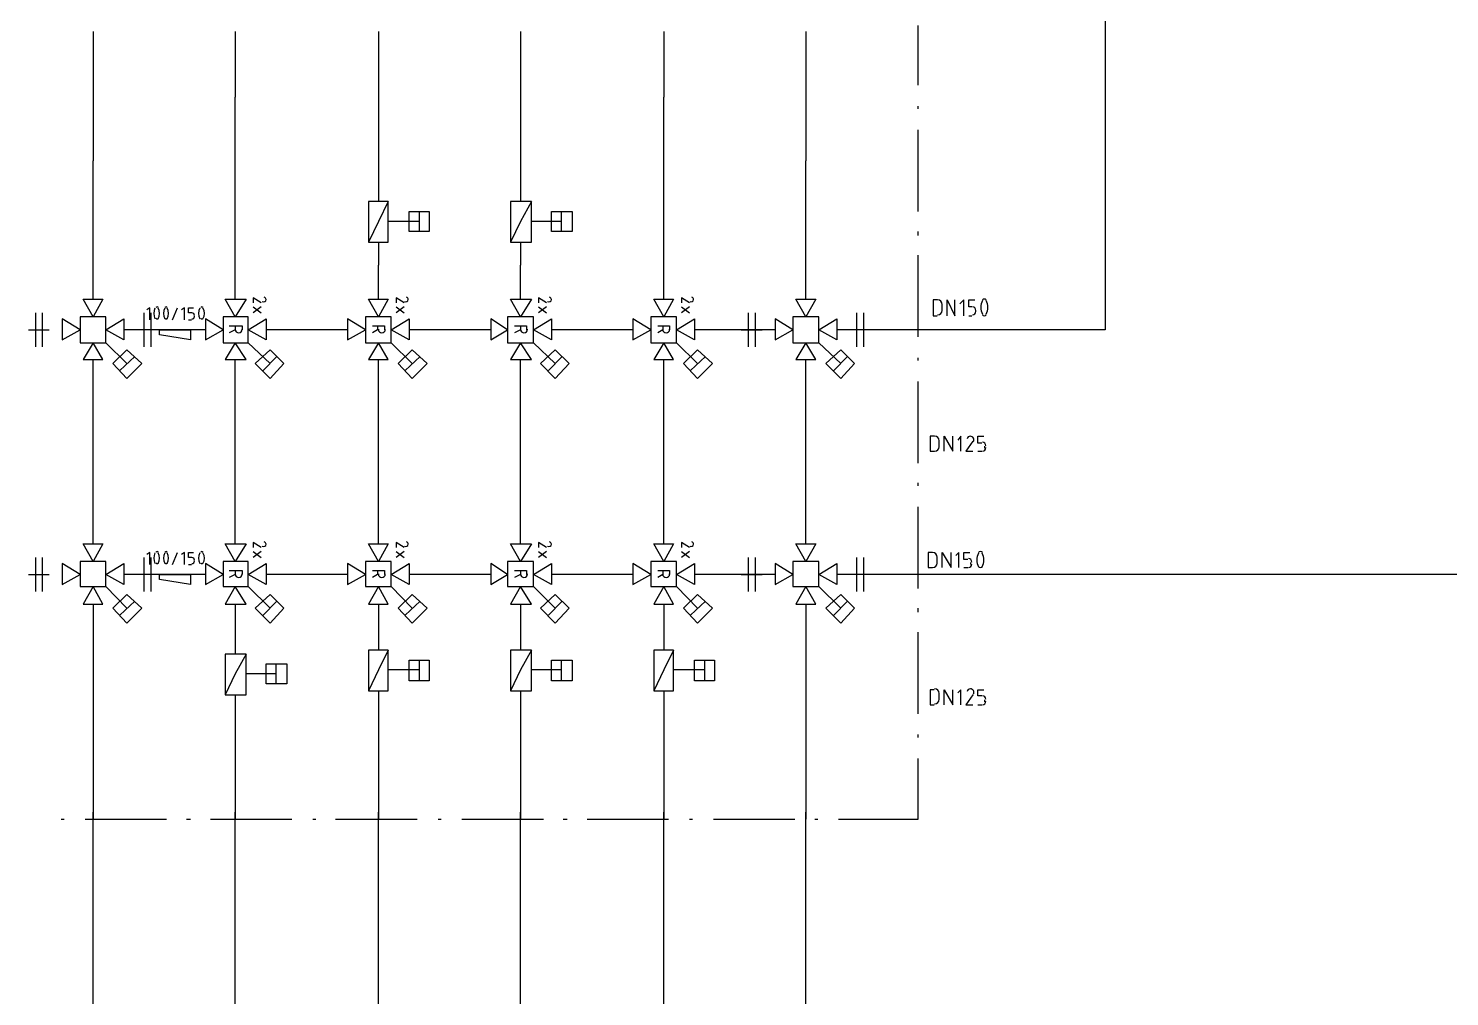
# Model space of a CAD drawing. Header units: millimetres. Extents: x 0 to 33.1, y 1.5 to 45.3.
# Drawn here: x 20.806 to 23.189, y 16.21 to 17.833 of the extents above; entities that cross this region are included whole.
import ezdxf

# ---------------------------------------------------------------- set-up
doc = ezdxf.new("R2010")
doc.units = ezdxf.units.MM
doc.header["$MEASUREMENT"] = 0
doc.layers.get('0').update_dxf_attribs({"linetype": 'CONTINUOUS'})

msp = doc.modelspace()

# ---------------------------------------------------------------- linework, layer by layer
at = {"color": 7, "linetype": 'Continuous'}
for p, q in [((22.6111, 19.1944), (22.6111, 17.3278)), ((21.1528, 17.8278), (21.1528, 17.7178)), ((21.8711, 17.8278), (21.8711, 17.7178)), ((21.3928, 17.4744), (21.3928, 17.4361)), ((21.6311, 17.4744), (21.6311, 17.4361)), ((21.3928, 17.4111), (21.3928, 17.4361)), ((21.1528, 17.3794), (21.1528, 17.4111)), ((21.3928, 17.3794), (21.3928, 17.4111)), ((21.6311, 17.3794), (21.6311, 17.4111)), ((21.8711, 17.3794), (21.8711, 17.4111)), ((21.1028, 17.3278), (20.9661, 17.3278)), ((21.3411, 17.3278), (21.2044, 17.3278)), ((21.5811, 17.3278), (21.4444, 17.3278)), ((21.8194, 17.3278), (21.6828, 17.3278)), ((22.0578, 17.3278), (21.9228, 17.3278)), ((22.2978, 17.3278), (22.1611, 17.3278)), ((22.6111, 17.3278), (22.2978, 17.3278)), ((21.1028, 16.9178), (20.9661, 16.9178)), ((21.3411, 16.9178), (21.2044, 16.9178)), ((21.5811, 16.9178), (21.4444, 16.9178)), ((21.8194, 16.9178), (21.6828, 16.9178)), ((22.0578, 16.9178), (21.9228, 16.9178)), ((22.2978, 16.9178), (22.1611, 16.9178)), ((23.3728, 16.9178), (22.2978, 16.9178)), ((21.1528, 16.8678), (21.1528, 16.7844)), ((21.3928, 16.8678), (21.3928, 16.7911)), ((21.6311, 16.8678), (21.6311, 16.7911)), ((21.6311, 16.7228), (21.6311, 16.5078))]:
    msp.add_line(p, q, dxfattribs=at)
at = {"color": 4, "linetype": 'Continuous'}
for p, q in [((20.9144, 17.8278), (20.9144, 17.6111)), ((22.1094, 17.8278), (22.1094, 17.6111)), ((20.9144, 17.4111), (20.9144, 17.6111)), ((22.1094, 17.4111), (22.1094, 17.6111)), ((20.9144, 17.3794), (20.9144, 17.4111)), ((22.1094, 17.3794), (22.1094, 17.4111)), ((20.9144, 17.3494), (20.8978, 17.3794)), ((20.8978, 17.3794), (20.9311, 17.3794)), ((20.9311, 17.3794), (20.9144, 17.3494)), ((22.1094, 17.3494), (22.0928, 17.3794)), ((22.0928, 17.3794), (22.1261, 17.3794)), ((22.1261, 17.3794), (22.1094, 17.3494)), ((20.8928, 17.3278), (20.8628, 17.3461)), ((20.8628, 17.3461), (20.8628, 17.3111)), ((20.8928, 17.3494), (20.8928, 17.3061)), ((20.9361, 17.3494), (20.8928, 17.3494)), ((20.9361, 17.3061), (20.9361, 17.3494)), ((20.9361, 17.3278), (20.9661, 17.3461)), ((20.9661, 17.3461), (20.9661, 17.3111)), ((22.0878, 17.3278), (22.0578, 17.3461)), ((22.0578, 17.3461), (22.0578, 17.3111)), ((22.0878, 17.3494), (22.0878, 17.3061)), ((22.1311, 17.3494), (22.0878, 17.3494)), ((22.1311, 17.3061), (22.1311, 17.3494)), ((22.1311, 17.3278), (22.1611, 17.3461)), ((22.1611, 17.3461), (22.1611, 17.3111)), ((20.8628, 17.3111), (20.8928, 17.3278)), ((20.9661, 17.3111), (20.9361, 17.3278)), ((22.0578, 17.3111), (22.0878, 17.3278)), ((22.1611, 17.3111), (22.1311, 17.3278)), ((20.8928, 17.3061), (20.9361, 17.3061)), ((20.9144, 17.3061), (20.8978, 17.2778)), ((20.9311, 17.2778), (20.9144, 17.3061)), ((20.9711, 17.2711), (20.9361, 17.3061)), ((22.0878, 17.3061), (22.1311, 17.3061)), ((22.1094, 17.3061), (22.0928, 17.2778)), ((22.1261, 17.2778), (22.1094, 17.3061)), ((22.1678, 17.2711), (22.1311, 17.3061)), ((20.8978, 17.2778), (20.9311, 17.2778)), ((20.9144, 16.9694), (20.9144, 17.2778)), ((20.9478, 17.2711), (20.9711, 17.2944)), ((20.9844, 17.2828), (20.9594, 17.2594)), ((20.9711, 17.2944), (20.9961, 17.2711)), ((22.0928, 17.2778), (22.1261, 17.2778)), ((22.1094, 16.9694), (22.1094, 17.2778)), ((22.1428, 17.2711), (22.1678, 17.2944)), ((22.1794, 17.2828), (22.1561, 17.2594)), ((22.1678, 17.2944), (22.1911, 17.2711)), ((20.9711, 17.2461), (20.9478, 17.2711)), ((20.9961, 17.2711), (20.9711, 17.2461)), ((22.1678, 17.2461), (22.1428, 17.2711)), ((22.1911, 17.2711), (22.1678, 17.2461)), ((20.9144, 16.9394), (20.8978, 16.9694)), ((20.8978, 16.9694), (20.9311, 16.9694)), ((20.9311, 16.9694), (20.9144, 16.9394)), ((22.1094, 16.9394), (22.0928, 16.9694)), ((22.0928, 16.9694), (22.1261, 16.9694)), ((22.1261, 16.9694), (22.1094, 16.9394)), ((20.8928, 16.9178), (20.8628, 16.9361)), ((20.8628, 16.9361), (20.8628, 16.9011)), ((20.8628, 16.9011), (20.8928, 16.9178)), ((20.8928, 16.9394), (20.8928, 16.8978)), ((20.9361, 16.9394), (20.8928, 16.9394)), ((20.9361, 16.8978), (20.9361, 16.9394)), ((20.9361, 16.9178), (20.9661, 16.9361)), ((20.9661, 16.9011), (20.9361, 16.9178)), ((20.9661, 16.9361), (20.9661, 16.9011)), ((22.0878, 16.9178), (22.0578, 16.9361)), ((22.0578, 16.9361), (22.0578, 16.9011)), ((22.0578, 16.9011), (22.0878, 16.9178)), ((22.0878, 16.9394), (22.0878, 16.8978)), ((22.1311, 16.9394), (22.0878, 16.9394)), ((22.1311, 16.8978), (22.1311, 16.9394)), ((22.1311, 16.9178), (22.1611, 16.9361)), ((22.1611, 16.9011), (22.1311, 16.9178)), ((22.1611, 16.9361), (22.1611, 16.9011)), ((20.8928, 16.8978), (20.9361, 16.8978)), ((20.9144, 16.8978), (20.8978, 16.8678)), ((20.9311, 16.8678), (20.9144, 16.8978)), ((20.9711, 16.8611), (20.9361, 16.8978)), ((22.0878, 16.8978), (22.1311, 16.8978)), ((22.1094, 16.8978), (22.0928, 16.8678)), ((22.1261, 16.8678), (22.1094, 16.8978)), ((22.1678, 16.8611), (22.1311, 16.8978)), ((20.9478, 16.8611), (20.9711, 16.8844)), ((20.9844, 16.8728), (20.9594, 16.8494)), ((20.9711, 16.8844), (20.9961, 16.8611)), ((22.1428, 16.8611), (22.1678, 16.8844)), ((22.1794, 16.8728), (22.1561, 16.8494)), ((22.1678, 16.8844), (22.1911, 16.8611)), ((20.8978, 16.8678), (20.9311, 16.8678)), ((20.9144, 16.8678), (20.9144, 16.5078)), ((20.9711, 16.8361), (20.9478, 16.8611)), ((20.9961, 16.8611), (20.9711, 16.8361)), ((22.0928, 16.8678), (22.1261, 16.8678)), ((22.1094, 16.8678), (22.1094, 16.5078)), ((22.1678, 16.8361), (22.1428, 16.8611)), ((22.1911, 16.8611), (22.1678, 16.8361)), ((20.9144, 14.6561), (20.9144, 16.5194)), ((22.1094, 14.6561), (22.1094, 16.5194))]:
    msp.add_line(p, q, dxfattribs=at)
at = {"color": 104, "linetype": 'Continuous'}
for p, q in [((21.3928, 17.8278), (21.3928, 17.5428)), ((21.3928, 16.9694), (21.3928, 17.2778)), ((21.3928, 16.7228), (21.3928, 16.5078)), ((21.3928, 14.6561), (21.3928, 16.5194))]:
    msp.add_line(p, q, dxfattribs=at)
at = {"color": 3, "linetype": 'Continuous'}
for p, q in [((21.6311, 17.8278), (21.6311, 17.5428)), ((21.6311, 17.4111), (21.6311, 17.4361)), ((21.6311, 16.9694), (21.6311, 17.2778)), ((21.6311, 14.6561), (21.6311, 16.5194))]:
    msp.add_line(p, q, dxfattribs=at)
at = {"color": 0, "linetype": 'Continuous'}
for p, q in [((22.2978, 17.7378), (22.2978, 17.8378)), ((22.2978, 17.6978), (22.2978, 17.7028)), ((22.2978, 17.5261), (22.2978, 17.6628)), ((21.3761, 17.5428), (21.3761, 17.4744)), ((21.4094, 17.5428), (21.3761, 17.5428)), ((21.4094, 17.5428), (21.3928, 17.5094)), ((21.4094, 17.4744), (21.4094, 17.5428)), ((21.6144, 17.5428), (21.6144, 17.4744)), ((21.6494, 17.5428), (21.6144, 17.5428)), ((21.6494, 17.5428), (21.6311, 17.5094)), ((21.6494, 17.4744), (21.6494, 17.5428)), ((21.4444, 17.4928), (21.4444, 17.5261)), ((21.4444, 17.5261), (21.4778, 17.5261)), ((21.4611, 17.5261), (21.4611, 17.4928)), ((21.4778, 17.5261), (21.4778, 17.4928)), ((21.6828, 17.4928), (21.6828, 17.5261)), ((21.6828, 17.5261), (21.7178, 17.5261)), ((21.6994, 17.5261), (21.6994, 17.4928)), ((21.7178, 17.5261), (21.7178, 17.4928)), ((21.3928, 17.5094), (21.3761, 17.4744)), ((21.4611, 17.5094), (21.4094, 17.5094)), ((21.4778, 17.4928), (21.4444, 17.4928)), ((21.6311, 17.5094), (21.6144, 17.4744)), ((21.6994, 17.5094), (21.6494, 17.5094)), ((21.7178, 17.4928), (21.6828, 17.4928)), ((22.2978, 17.4861), (22.2978, 17.4928)), ((21.3761, 17.4744), (21.4094, 17.4744)), ((21.6144, 17.4744), (21.6494, 17.4744)), ((22.2978, 17.3161), (22.2978, 17.4528)), ((21.1528, 17.3494), (21.1361, 17.3794)), ((21.1361, 17.3794), (21.1711, 17.3794)), ((21.1711, 17.3794), (21.1528, 17.3494)), ((21.1961, 17.3728), (21.1828, 17.3811)), ((21.1828, 17.3811), (21.1828, 17.3728)), ((21.3928, 17.3494), (21.3761, 17.3794)), ((21.3761, 17.3794), (21.4094, 17.3794)), ((21.4094, 17.3794), (21.3928, 17.3494)), ((21.4361, 17.3728), (21.4228, 17.3811)), ((21.4228, 17.3811), (21.4228, 17.3728)), ((21.6311, 17.3494), (21.6144, 17.3794)), ((21.6144, 17.3794), (21.6494, 17.3794)), ((21.6494, 17.3794), (21.6311, 17.3494)), ((21.6744, 17.3728), (21.6611, 17.3811)), ((21.6611, 17.3811), (21.6611, 17.3728)), ((21.8711, 17.3494), (21.8544, 17.3794)), ((21.8544, 17.3794), (21.8878, 17.3794)), ((21.8878, 17.3794), (21.8711, 17.3494)), ((21.9144, 17.3728), (21.9011, 17.3811)), ((21.9011, 17.3811), (21.9011, 17.3728)), ((22.3294, 17.3778), (22.3228, 17.3778)), ((22.3228, 17.3778), (22.3228, 17.3511)), ((22.3378, 17.3594), (22.3378, 17.3694)), ((22.3461, 17.3511), (22.3461, 17.3778)), ((22.3461, 17.3778), (22.3594, 17.3511)), ((22.3594, 17.3511), (22.3594, 17.3778)), ((22.3744, 17.3778), (22.3678, 17.3711)), ((22.3744, 17.3511), (22.3744, 17.3778)), ((22.3828, 17.3661), (22.3828, 17.3778)), ((22.3828, 17.3778), (22.3928, 17.3778)), ((20.8178, 17.3561), (20.8178, 17.3278)), ((20.8294, 17.3561), (20.8294, 17.3278)), ((20.9994, 17.3561), (20.9994, 17.3278)), ((21.0094, 17.3644), (21.0044, 17.3611)), ((21.0094, 17.3444), (21.0094, 17.3644)), ((21.0111, 17.3561), (21.0111, 17.3278)), ((21.0478, 17.3444), (21.0561, 17.3644)), ((21.0678, 17.3644), (21.0628, 17.3611)), ((21.0678, 17.3444), (21.0678, 17.3644)), ((21.0744, 17.3561), (21.0744, 17.3644)), ((21.0744, 17.3644), (21.0828, 17.3644)), ((21.0794, 17.3561), (21.0744, 17.3561)), ((21.0844, 17.3494), (21.0844, 17.3511)), ((21.1328, 17.3278), (21.1028, 17.3461)), ((21.1028, 17.3461), (21.1028, 17.3111)), ((21.1328, 17.3494), (21.1328, 17.3061)), ((21.1744, 17.3494), (21.1328, 17.3494)), ((21.1744, 17.3061), (21.1744, 17.3494)), ((21.1744, 17.3278), (21.2044, 17.3461)), ((21.1828, 17.3661), (21.1961, 17.3561)), ((21.1961, 17.3661), (21.1828, 17.3561)), ((21.2044, 17.3461), (21.2044, 17.3111)), ((21.3711, 17.3278), (21.3411, 17.3461)), ((21.3411, 17.3461), (21.3411, 17.3111)), ((21.3711, 17.3494), (21.3711, 17.3061)), ((21.4144, 17.3494), (21.3711, 17.3494)), ((21.4144, 17.3061), (21.4144, 17.3494)), ((21.4144, 17.3278), (21.4444, 17.3461)), ((21.4228, 17.3661), (21.4361, 17.3561)), ((21.4361, 17.3661), (21.4228, 17.3561)), ((21.4444, 17.3461), (21.4444, 17.3111)), ((21.6094, 17.3278), (21.5811, 17.3461)), ((21.5811, 17.3461), (21.5811, 17.3111)), ((21.6094, 17.3494), (21.6094, 17.3061)), ((21.6528, 17.3494), (21.6094, 17.3494)), ((21.6528, 17.3061), (21.6528, 17.3494)), ((21.6528, 17.3278), (21.6828, 17.3461)), ((21.6611, 17.3661), (21.6744, 17.3561)), ((21.6744, 17.3661), (21.6611, 17.3561)), ((21.6828, 17.3461), (21.6828, 17.3111)), ((21.8494, 17.3278), (21.8194, 17.3461)), ((21.8194, 17.3461), (21.8194, 17.3111)), ((21.8494, 17.3494), (21.8494, 17.3061)), ((21.8928, 17.3494), (21.8494, 17.3494)), ((21.8928, 17.3061), (21.8928, 17.3494)), ((21.8928, 17.3278), (21.9228, 17.3461)), ((21.9011, 17.3661), (21.9144, 17.3561)), ((21.9144, 17.3661), (21.9011, 17.3561)), ((21.9228, 17.3461), (21.9228, 17.3111)), ((22.0128, 17.3561), (22.0128, 17.3278)), ((22.0244, 17.3561), (22.0244, 17.3278)), ((22.1944, 17.3561), (22.1944, 17.3278)), ((22.2061, 17.3561), (22.2061, 17.3278)), ((22.3228, 17.3511), (22.3294, 17.3511)), ((22.3878, 17.3661), (22.3828, 17.3661)), ((22.3828, 17.3511), (22.3878, 17.3511)), ((22.3944, 17.3578), (22.3944, 17.3594)), ((20.8061, 17.3278), (20.8411, 17.3278)), ((20.8178, 17.3278), (20.8178, 17.2994)), ((20.8294, 17.3278), (20.8294, 17.2994)), ((21.0228, 17.3278), (20.9878, 17.3278)), ((20.9994, 17.3278), (20.9994, 17.2994)), ((21.0111, 17.3278), (21.0111, 17.2994)), ((21.0261, 17.3194), (21.0261, 17.3278)), ((21.0261, 17.3278), (21.0778, 17.3278)), ((21.0744, 17.3444), (21.0794, 17.3444)), ((21.0778, 17.3278), (21.0778, 17.3111)), ((21.1028, 17.3111), (21.1328, 17.3278)), ((21.1428, 17.3344), (21.1644, 17.3344)), ((21.1528, 17.3278), (21.1428, 17.3228)), ((21.1528, 17.3344), (21.1528, 17.3278)), ((21.1644, 17.3344), (21.1644, 17.3278)), ((21.2044, 17.3111), (21.1744, 17.3278)), ((21.3411, 17.3111), (21.3711, 17.3278)), ((21.3828, 17.3344), (21.4028, 17.3344)), ((21.3911, 17.3278), (21.3828, 17.3228)), ((21.3911, 17.3344), (21.3911, 17.3278)), ((21.4028, 17.3344), (21.4028, 17.3278)), ((21.4444, 17.3111), (21.4144, 17.3278)), ((21.5811, 17.3111), (21.6094, 17.3278)), ((21.6211, 17.3344), (21.6411, 17.3344)), ((21.6311, 17.3278), (21.6211, 17.3228)), ((21.6311, 17.3344), (21.6311, 17.3278)), ((21.6411, 17.3344), (21.6411, 17.3278)), ((21.6828, 17.3111), (21.6528, 17.3278)), ((21.8194, 17.3111), (21.8494, 17.3278)), ((21.8611, 17.3344), (21.8811, 17.3344)), ((21.8694, 17.3278), (21.8611, 17.3228)), ((21.8694, 17.3344), (21.8694, 17.3278)), ((21.8811, 17.3344), (21.8811, 17.3278)), ((21.9228, 17.3111), (21.8928, 17.3278)), ((22.0011, 17.3278), (22.0361, 17.3278)), ((22.0128, 17.3278), (22.0128, 17.2994)), ((22.0244, 17.3278), (22.0244, 17.2994)), ((22.2178, 17.3278), (22.1844, 17.3278)), ((22.1944, 17.3278), (22.1944, 17.2994)), ((22.2061, 17.3278), (22.2061, 17.2994)), ((21.0778, 17.3111), (21.0261, 17.3194)), ((21.1328, 17.3061), (21.1744, 17.3061)), ((21.1528, 17.3061), (21.1361, 17.2778)), ((21.1711, 17.2778), (21.1528, 17.3061)), ((21.2111, 17.2711), (21.1744, 17.3061)), ((21.3711, 17.3061), (21.4144, 17.3061)), ((21.3928, 17.3061), (21.3761, 17.2778)), ((21.4094, 17.2778), (21.3928, 17.3061)), ((21.4494, 17.2711), (21.4144, 17.3061)), ((21.6094, 17.3061), (21.6528, 17.3061)), ((21.6311, 17.3061), (21.6144, 17.2778)), ((21.6494, 17.2778), (21.6311, 17.3061)), ((21.6894, 17.2711), (21.6528, 17.3061)), ((21.8494, 17.3061), (21.8928, 17.3061)), ((21.8711, 17.3061), (21.8544, 17.2778)), ((21.8878, 17.2778), (21.8711, 17.3061)), ((21.9278, 17.2711), (21.8928, 17.3061)), ((21.1361, 17.2778), (21.1711, 17.2778)), ((21.1861, 17.2711), (21.2111, 17.2944)), ((21.2228, 17.2828), (21.1994, 17.2594)), ((21.2111, 17.2944), (21.2344, 17.2711)), ((21.3761, 17.2778), (21.4094, 17.2778)), ((21.4261, 17.2711), (21.4494, 17.2944)), ((21.4628, 17.2828), (21.4378, 17.2594)), ((21.4494, 17.2944), (21.4744, 17.2711)), ((21.6144, 17.2778), (21.6494, 17.2778)), ((21.6644, 17.2711), (21.6894, 17.2944)), ((21.7011, 17.2828), (21.6778, 17.2594)), ((21.6894, 17.2944), (21.7128, 17.2711)), ((21.8544, 17.2778), (21.8878, 17.2778)), ((21.9044, 17.2711), (21.9278, 17.2944)), ((21.9411, 17.2828), (21.9161, 17.2594)), ((21.9278, 17.2944), (21.9528, 17.2711)), ((22.2978, 17.2761), (22.2978, 17.2811)), ((21.2111, 17.2461), (21.1861, 17.2711)), ((21.2344, 17.2711), (21.2111, 17.2461)), ((21.4494, 17.2461), (21.4261, 17.2711)), ((21.4744, 17.2711), (21.4494, 17.2461)), ((21.6894, 17.2461), (21.6644, 17.2711)), ((21.7128, 17.2711), (21.6894, 17.2461)), ((21.9278, 17.2461), (21.9044, 17.2711)), ((21.9528, 17.2711), (21.9278, 17.2461)), ((22.2978, 17.1044), (22.2978, 17.2411)), ((22.3244, 17.1494), (22.3178, 17.1494)), ((22.3178, 17.1494), (22.3178, 17.1244)), ((22.3328, 17.1311), (22.3328, 17.1411)), ((22.3411, 17.1244), (22.3411, 17.1494)), ((22.3411, 17.1494), (22.3561, 17.1244)), ((22.3561, 17.1244), (22.3561, 17.1494)), ((22.3694, 17.1494), (22.3644, 17.1428)), ((22.3694, 17.1244), (22.3694, 17.1494)), ((22.3894, 17.1411), (22.3778, 17.1244)), ((22.3978, 17.1378), (22.3978, 17.1494)), ((22.3978, 17.1494), (22.4078, 17.1494)), ((22.4044, 17.1378), (22.3978, 17.1378)), ((22.4094, 17.1294), (22.4094, 17.1328)), ((22.3178, 17.1244), (22.3244, 17.1244)), ((22.3778, 17.1244), (22.3894, 17.1244)), ((22.3978, 17.1244), (22.4044, 17.1244)), ((22.2978, 17.0661), (22.2978, 17.0711)), ((22.2978, 16.8944), (22.2978, 17.0311)), ((21.1528, 16.9394), (21.1361, 16.9694)), ((21.1361, 16.9694), (21.1711, 16.9694)), ((21.1711, 16.9694), (21.1528, 16.9394)), ((21.1961, 16.9628), (21.1828, 16.9711)), ((21.1828, 16.9711), (21.1828, 16.9628)), ((21.3928, 16.9394), (21.3761, 16.9694)), ((21.3761, 16.9694), (21.4094, 16.9694)), ((21.4094, 16.9694), (21.3928, 16.9394)), ((21.4361, 16.9628), (21.4228, 16.9711)), ((21.4228, 16.9711), (21.4228, 16.9628)), ((21.6311, 16.9394), (21.6144, 16.9694)), ((21.6144, 16.9694), (21.6494, 16.9694)), ((21.6494, 16.9694), (21.6311, 16.9394)), ((21.6744, 16.9628), (21.6611, 16.9711)), ((21.6611, 16.9711), (21.6611, 16.9628)), ((21.8711, 16.9394), (21.8544, 16.9694)), ((21.8544, 16.9694), (21.8878, 16.9694)), ((21.8878, 16.9694), (21.8711, 16.9394)), ((21.9144, 16.9628), (21.9011, 16.9711)), ((21.9011, 16.9711), (21.9011, 16.9628)), ((20.8178, 16.9461), (20.8178, 16.9178)), ((20.8294, 16.9461), (20.8294, 16.9178)), ((20.9994, 16.9461), (20.9994, 16.9178)), ((21.0094, 16.9544), (21.0044, 16.9511)), ((21.0094, 16.9344), (21.0094, 16.9544)), ((21.0111, 16.9461), (21.0111, 16.9178)), ((21.0478, 16.9344), (21.0561, 16.9544)), ((21.0678, 16.9544), (21.0628, 16.9511)), ((21.0678, 16.9344), (21.0678, 16.9544)), ((21.0744, 16.9461), (21.0744, 16.9544)), ((21.0744, 16.9544), (21.0828, 16.9544)), ((21.0794, 16.9461), (21.0744, 16.9461)), ((21.0844, 16.9394), (21.0844, 16.9411)), ((21.1828, 16.9561), (21.1961, 16.9461)), ((21.1961, 16.9561), (21.1828, 16.9461)), ((21.4228, 16.9561), (21.4361, 16.9461)), ((21.4361, 16.9561), (21.4228, 16.9461)), ((21.6611, 16.9561), (21.6744, 16.9461)), ((21.6744, 16.9561), (21.6611, 16.9461)), ((21.9011, 16.9561), (21.9144, 16.9461)), ((21.9144, 16.9561), (21.9011, 16.9461)), ((22.0128, 16.9461), (22.0128, 16.9178)), ((22.0244, 16.9461), (22.0244, 16.9178)), ((22.1944, 16.9461), (22.1944, 16.9178)), ((22.2061, 16.9461), (22.2061, 16.9178)), ((22.3211, 16.9544), (22.3144, 16.9544)), ((22.3144, 16.9544), (22.3144, 16.9294)), ((22.3294, 16.9361), (22.3294, 16.9461)), ((22.3378, 16.9294), (22.3378, 16.9544)), ((22.3378, 16.9544), (22.3528, 16.9294)), ((22.3528, 16.9294), (22.3528, 16.9544)), ((22.3661, 16.9544), (22.3611, 16.9494)), ((22.3661, 16.9294), (22.3661, 16.9544)), ((22.3744, 16.9428), (22.3744, 16.9544)), ((22.3744, 16.9544), (22.3844, 16.9544)), ((22.3811, 16.9428), (22.3744, 16.9428)), ((20.8061, 16.9178), (20.8411, 16.9178)), ((20.8178, 16.9178), (20.8178, 16.8894)), ((20.8294, 16.9178), (20.8294, 16.8894)), ((21.0228, 16.9178), (20.9878, 16.9178)), ((20.9994, 16.9178), (20.9994, 16.8894)), ((21.0111, 16.9178), (21.0111, 16.8894)), ((21.0261, 16.9094), (21.0261, 16.9178)), ((21.0261, 16.9178), (21.0778, 16.9178)), ((21.0744, 16.9344), (21.0794, 16.9344)), ((21.0778, 16.9178), (21.0778, 16.9011)), ((21.1328, 16.9178), (21.1028, 16.9361)), ((21.1028, 16.9361), (21.1028, 16.9011)), ((21.1028, 16.9011), (21.1328, 16.9178)), ((21.1328, 16.9394), (21.1328, 16.8978)), ((21.1744, 16.9394), (21.1328, 16.9394)), ((21.1428, 16.9244), (21.1644, 16.9244)), ((21.1528, 16.9178), (21.1428, 16.9128)), ((21.1528, 16.9244), (21.1528, 16.9178)), ((21.1644, 16.9244), (21.1644, 16.9178)), ((21.1744, 16.8978), (21.1744, 16.9394)), ((21.1744, 16.9178), (21.2044, 16.9361)), ((21.2044, 16.9011), (21.1744, 16.9178)), ((21.2044, 16.9361), (21.2044, 16.9011)), ((21.3711, 16.9178), (21.3411, 16.9361)), ((21.3411, 16.9361), (21.3411, 16.9011)), ((21.3411, 16.9011), (21.3711, 16.9178)), ((21.3711, 16.9394), (21.3711, 16.8978)), ((21.4144, 16.9394), (21.3711, 16.9394)), ((21.3828, 16.9244), (21.4028, 16.9244)), ((21.3911, 16.9178), (21.3828, 16.9128)), ((21.3911, 16.9244), (21.3911, 16.9178)), ((21.4028, 16.9244), (21.4028, 16.9178)), ((21.4144, 16.8978), (21.4144, 16.9394)), ((21.4144, 16.9178), (21.4444, 16.9361)), ((21.4444, 16.9011), (21.4144, 16.9178)), ((21.4444, 16.9361), (21.4444, 16.9011)), ((21.6094, 16.9178), (21.5811, 16.9361)), ((21.5811, 16.9361), (21.5811, 16.9011)), ((21.5811, 16.9011), (21.6094, 16.9178)), ((21.6094, 16.9394), (21.6094, 16.8978)), ((21.6528, 16.9394), (21.6094, 16.9394)), ((21.6211, 16.9244), (21.6411, 16.9244)), ((21.6311, 16.9178), (21.6211, 16.9128)), ((21.6311, 16.9244), (21.6311, 16.9178)), ((21.6411, 16.9244), (21.6411, 16.9178)), ((21.6528, 16.8978), (21.6528, 16.9394)), ((21.6528, 16.9178), (21.6828, 16.9361)), ((21.6828, 16.9011), (21.6528, 16.9178)), ((21.6828, 16.9361), (21.6828, 16.9011)), ((21.8494, 16.9178), (21.8194, 16.9361)), ((21.8194, 16.9361), (21.8194, 16.9011)), ((21.8194, 16.9011), (21.8494, 16.9178)), ((21.8494, 16.9394), (21.8494, 16.8978)), ((21.8928, 16.9394), (21.8494, 16.9394)), ((21.8611, 16.9244), (21.8811, 16.9244)), ((21.8694, 16.9178), (21.8611, 16.9128)), ((21.8694, 16.9244), (21.8694, 16.9178)), ((21.8811, 16.9244), (21.8811, 16.9178)), ((21.8928, 16.8978), (21.8928, 16.9394)), ((21.8928, 16.9178), (21.9228, 16.9361)), ((21.9228, 16.9011), (21.8928, 16.9178)), ((21.9228, 16.9361), (21.9228, 16.9011)), ((22.0011, 16.9178), (22.0361, 16.9178)), ((22.0128, 16.9178), (22.0128, 16.8894)), ((22.0244, 16.9178), (22.0244, 16.8894)), ((22.2178, 16.9178), (22.1844, 16.9178)), ((22.1944, 16.9178), (22.1944, 16.8894)), ((22.2061, 16.9178), (22.2061, 16.8894)), ((22.3144, 16.9294), (22.3211, 16.9294)), ((22.3744, 16.9294), (22.3811, 16.9294)), ((22.3861, 16.9344), (22.3861, 16.9378)), ((21.0778, 16.9011), (21.0261, 16.9094)), ((21.1328, 16.8978), (21.1744, 16.8978)), ((21.1528, 16.8978), (21.1361, 16.8678)), ((21.1711, 16.8678), (21.1528, 16.8978)), ((21.2111, 16.8611), (21.1744, 16.8978)), ((21.3711, 16.8978), (21.4144, 16.8978)), ((21.3928, 16.8978), (21.3761, 16.8678)), ((21.4094, 16.8678), (21.3928, 16.8978)), ((21.4494, 16.8611), (21.4144, 16.8978)), ((21.6094, 16.8978), (21.6528, 16.8978)), ((21.6311, 16.8978), (21.6144, 16.8678)), ((21.6494, 16.8678), (21.6311, 16.8978)), ((21.6894, 16.8611), (21.6528, 16.8978)), ((21.8494, 16.8978), (21.8928, 16.8978)), ((21.8711, 16.8978), (21.8544, 16.8678)), ((21.8878, 16.8678), (21.8711, 16.8978)), ((21.9278, 16.8611), (21.8928, 16.8978)), ((21.1861, 16.8611), (21.2111, 16.8844)), ((21.2228, 16.8728), (21.1994, 16.8494)), ((21.2111, 16.8844), (21.2344, 16.8611)), ((21.4261, 16.8611), (21.4494, 16.8844)), ((21.4628, 16.8728), (21.4378, 16.8494)), ((21.4494, 16.8844), (21.4744, 16.8611)), ((21.6644, 16.8611), (21.6894, 16.8844)), ((21.7011, 16.8728), (21.6778, 16.8494)), ((21.6894, 16.8844), (21.7128, 16.8611)), ((21.9044, 16.8611), (21.9278, 16.8844)), ((21.9411, 16.8728), (21.9161, 16.8494)), ((21.9278, 16.8844), (21.9528, 16.8611)), ((21.1361, 16.8678), (21.1711, 16.8678)), ((21.2111, 16.8361), (21.1861, 16.8611)), ((21.2344, 16.8611), (21.2111, 16.8361)), ((21.3761, 16.8678), (21.4094, 16.8678)), ((21.4494, 16.8361), (21.4261, 16.8611)), ((21.4744, 16.8611), (21.4494, 16.8361)), ((21.6144, 16.8678), (21.6494, 16.8678)), ((21.6894, 16.8361), (21.6644, 16.8611)), ((21.7128, 16.8611), (21.6894, 16.8361)), ((21.8544, 16.8678), (21.8878, 16.8678)), ((21.9278, 16.8361), (21.9044, 16.8611)), ((21.9528, 16.8611), (21.9278, 16.8361)), ((22.2978, 16.8544), (22.2978, 16.8611)), ((22.2978, 16.6844), (22.2978, 16.8211)), ((21.1361, 16.7844), (21.1361, 16.7161)), ((21.1711, 16.7844), (21.1361, 16.7844)), ((21.1711, 16.7844), (21.1528, 16.7511)), ((21.1711, 16.7161), (21.1711, 16.7844)), ((21.3761, 16.7911), (21.3761, 16.7228)), ((21.4094, 16.7911), (21.3761, 16.7911)), ((21.4094, 16.7911), (21.3928, 16.7578)), ((21.4094, 16.7228), (21.4094, 16.7911)), ((21.4444, 16.7394), (21.4444, 16.7744)), ((21.4444, 16.7744), (21.4778, 16.7744)), ((21.4611, 16.7744), (21.4611, 16.7394)), ((21.4778, 16.7744), (21.4778, 16.7394)), ((21.6144, 16.7911), (21.6144, 16.7228)), ((21.6494, 16.7911), (21.6144, 16.7911)), ((21.6494, 16.7911), (21.6311, 16.7578)), ((21.6494, 16.7228), (21.6494, 16.7911)), ((21.6828, 16.7394), (21.6828, 16.7744)), ((21.6828, 16.7744), (21.7178, 16.7744)), ((21.6994, 16.7744), (21.6994, 16.7394)), ((21.7178, 16.7744), (21.7178, 16.7394)), ((21.8544, 16.7911), (21.8544, 16.7228)), ((21.8878, 16.7911), (21.8544, 16.7911)), ((21.8878, 16.7911), (21.8711, 16.7578)), ((21.8878, 16.7228), (21.8878, 16.7911)), ((21.9228, 16.7394), (21.9228, 16.7744)), ((21.9228, 16.7744), (21.9561, 16.7744)), ((21.9394, 16.7744), (21.9394, 16.7394)), ((21.9561, 16.7744), (21.9561, 16.7394)), ((21.1528, 16.7511), (21.1361, 16.7161)), ((21.2211, 16.7511), (21.1711, 16.7511)), ((21.2044, 16.7344), (21.2044, 16.7678)), ((21.2044, 16.7678), (21.2394, 16.7678)), ((21.2211, 16.7678), (21.2211, 16.7344)), ((21.2394, 16.7678), (21.2394, 16.7344)), ((21.3928, 16.7578), (21.3761, 16.7228)), ((21.4611, 16.7578), (21.4094, 16.7578)), ((21.6311, 16.7578), (21.6144, 16.7228)), ((21.6994, 16.7578), (21.6494, 16.7578)), ((21.8711, 16.7578), (21.8544, 16.7228)), ((21.9394, 16.7578), (21.8878, 16.7578)), ((21.2394, 16.7344), (21.2044, 16.7344)), ((21.4778, 16.7394), (21.4444, 16.7394)), ((21.7178, 16.7394), (21.6828, 16.7394)), ((21.9561, 16.7394), (21.9228, 16.7394)), ((21.1361, 16.7161), (21.1711, 16.7161)), ((21.3761, 16.7228), (21.4094, 16.7228)), ((21.6144, 16.7228), (21.6494, 16.7228)), ((21.8544, 16.7228), (21.8878, 16.7228)), ((22.3244, 16.7244), (22.3178, 16.7244)), ((22.3178, 16.7244), (22.3178, 16.6994)), ((22.3328, 16.7078), (22.3328, 16.7178)), ((22.3411, 16.6994), (22.3411, 16.7244)), ((22.3411, 16.7244), (22.3561, 16.6994)), ((22.3561, 16.6994), (22.3561, 16.7244)), ((22.3694, 16.7244), (22.3644, 16.7194)), ((22.3694, 16.6994), (22.3694, 16.7244)), ((22.3894, 16.7161), (22.3778, 16.6994)), ((22.3978, 16.7144), (22.3978, 16.7244)), ((22.3978, 16.7244), (22.4078, 16.7244)), ((22.4044, 16.7144), (22.3978, 16.7144)), ((22.4094, 16.7044), (22.4094, 16.7078)), ((22.3178, 16.6994), (22.3244, 16.6994)), ((22.3778, 16.6994), (22.3894, 16.6994)), ((22.3978, 16.6994), (22.4044, 16.6994)), ((22.2978, 16.6444), (22.2978, 16.6494)), ((22.2978, 16.5078), (22.2978, 16.6094)), ((20.8611, 16.5078), (20.8661, 16.5078)), ((20.9011, 16.5078), (21.0378, 16.5078)), ((21.0711, 16.5078), (21.0778, 16.5078)), ((21.1111, 16.5078), (21.2478, 16.5078)), ((21.2828, 16.5078), (21.2878, 16.5078)), ((21.3211, 16.5078), (21.4578, 16.5078)), ((21.4928, 16.5078), (21.4978, 16.5078)), ((21.5328, 16.5078), (21.6694, 16.5078)), ((21.7028, 16.5078), (21.7094, 16.5078)), ((21.7428, 16.5078), (21.8794, 16.5078)), ((21.9144, 16.5078), (21.9194, 16.5078)), ((21.9544, 16.5078), (22.0911, 16.5078)), ((22.1244, 16.5078), (22.1294, 16.5078)), ((22.1644, 16.5078), (22.2978, 16.5078))]:
    msp.add_line(p, q, dxfattribs=at)
at = {"color": 5, "linetype": 'Continuous'}
for p, q in [((21.1528, 17.4111), (21.1528, 17.7178)), ((21.1528, 16.9694), (21.1528, 17.2778)), ((21.1528, 16.7161), (21.1528, 16.5078)), ((21.1528, 14.6561), (21.1528, 16.5194))]:
    msp.add_line(p, q, dxfattribs=at)
at = {"color": 52, "linetype": 'Continuous'}
for p, q in [((21.8711, 17.4111), (21.8711, 17.7178)), ((21.8711, 16.9694), (21.8711, 17.2778)), ((21.8711, 16.8678), (21.8711, 16.7911)), ((21.8711, 16.7228), (21.8711, 16.5078)), ((21.8711, 14.6561), (21.8711, 16.5194))]:
    msp.add_line(p, q, dxfattribs=at)
at = {"color": 0, "linetype": 'Continuous'}
for points in [[(21.1981, 17.375), (21.1994, 17.3743), (21.201, 17.3743), (21.2024, 17.375)], [(21.2044, 17.3786), (21.2044, 17.3804), (21.2032, 17.3821), (21.2014, 17.3826)], [(21.2024, 17.375), (21.2036, 17.3757), (21.2044, 17.3771), (21.2044, 17.3786)], [(21.4364, 17.375), (21.4378, 17.3743), (21.4393, 17.3743), (21.4407, 17.375)], [(21.4428, 17.3786), (21.4428, 17.3804), (21.4415, 17.3821), (21.4397, 17.3826)], [(21.4407, 17.375), (21.4419, 17.3757), (21.4428, 17.3771), (21.4428, 17.3786)], [(21.6764, 17.375), (21.6776, 17.3743), (21.6793, 17.3743), (21.6807, 17.375)], [(21.6828, 17.3786), (21.6828, 17.3804), (21.6815, 17.3821), (21.6797, 17.3826)], [(21.6807, 17.375), (21.6819, 17.3757), (21.6828, 17.3771), (21.6828, 17.3786)], [(21.9147, 17.375), (21.916, 17.3743), (21.9176, 17.3743), (21.9189, 17.375)], [(21.9211, 17.3786), (21.9211, 17.3804), (21.9199, 17.3821), (21.9181, 17.3826)], [(21.9189, 17.375), (21.9203, 17.3757), (21.9211, 17.3771), (21.9211, 17.3786)], [(22.3378, 17.3703), (22.3378, 17.3744), (22.3344, 17.3778), (22.3303, 17.3778)], [(22.4057, 17.3768), (22.4018, 17.3696), (22.4018, 17.361), (22.4057, 17.3539)], [(22.4086, 17.3794), (22.4072, 17.3794), (22.406, 17.3788), (22.4053, 17.3778)], [(22.4119, 17.3778), (22.4112, 17.3788), (22.41, 17.3794), (22.4086, 17.3794)], [(22.4115, 17.3539), (22.4154, 17.361), (22.4154, 17.3696), (22.4115, 17.3768)], [(21.0183, 17.3643), (21.0154, 17.3586), (21.0154, 17.3519), (21.0183, 17.3463)], [(21.0219, 17.3661), (21.0211, 17.3661), (21.0204, 17.3657), (21.0199, 17.3651)], [(21.0199, 17.3471), (21.0204, 17.3465), (21.0211, 17.3461), (21.0219, 17.3461)], [(21.0239, 17.3651), (21.0235, 17.3657), (21.0228, 17.3661), (21.0219, 17.3661)], [(21.0219, 17.3461), (21.0228, 17.3461), (21.0235, 17.3465), (21.0239, 17.3471)], [(21.0237, 17.3463), (21.0268, 17.3519), (21.0268, 17.3586), (21.0237, 17.3643)], [(21.035, 17.3643), (21.0319, 17.3586), (21.0319, 17.3519), (21.035, 17.3463)], [(21.0369, 17.3661), (21.0361, 17.3661), (21.0354, 17.3657), (21.035, 17.3651)], [(21.035, 17.3471), (21.0354, 17.3465), (21.0361, 17.3461), (21.0369, 17.3461)], [(21.0389, 17.3651), (21.0385, 17.3657), (21.0378, 17.3661), (21.0369, 17.3661)], [(21.0369, 17.3461), (21.0378, 17.3461), (21.0385, 17.3465), (21.0389, 17.3471)], [(21.0389, 17.3463), (21.0419, 17.3519), (21.0419, 17.3586), (21.0389, 17.3643)], [(21.0844, 17.3519), (21.0844, 17.3542), (21.0826, 17.3561), (21.0803, 17.3561)], [(21.0803, 17.3461), (21.0826, 17.3461), (21.0844, 17.3479), (21.0844, 17.3503)], [(21.0935, 17.3643), (21.0903, 17.3586), (21.0903, 17.3519), (21.0935, 17.3463)], [(21.0969, 17.3661), (21.0961, 17.3661), (21.0954, 17.3657), (21.095, 17.3651)], [(21.095, 17.3471), (21.0954, 17.3465), (21.0961, 17.3461), (21.0969, 17.3461)], [(21.099, 17.3651), (21.0985, 17.3657), (21.0978, 17.3661), (21.0969, 17.3661)], [(21.0969, 17.3461), (21.0978, 17.3461), (21.0985, 17.3465), (21.099, 17.3471)], [(21.0987, 17.3463), (21.1019, 17.3519), (21.1019, 17.3586), (21.0987, 17.3643)], [(22.3303, 17.3528), (22.3344, 17.3528), (22.3378, 17.3561), (22.3378, 17.3603)], [(22.3944, 17.3603), (22.3944, 17.3635), (22.3918, 17.3661), (22.3886, 17.3661)], [(22.3886, 17.3528), (22.3918, 17.3528), (22.3944, 17.3554), (22.3944, 17.3586)], [(22.4053, 17.3528), (22.406, 17.3517), (22.4072, 17.3511), (22.4086, 17.3511)], [(22.4086, 17.3511), (22.41, 17.3511), (22.4112, 17.3517), (22.4119, 17.3528)], [(21.1528, 17.3286), (21.1528, 17.3254), (21.1554, 17.3228), (21.1586, 17.3228)], [(21.1586, 17.3228), (21.1618, 17.3228), (21.1644, 17.3254), (21.1644, 17.3286)], [(21.3928, 17.3286), (21.3928, 17.3254), (21.3954, 17.3228), (21.3986, 17.3228)], [(21.3986, 17.3228), (21.4018, 17.3228), (21.4044, 17.3254), (21.4044, 17.3286)], [(21.6311, 17.3286), (21.6311, 17.3254), (21.6338, 17.3228), (21.6369, 17.3228)], [(21.6369, 17.3228), (21.6401, 17.3228), (21.6428, 17.3254), (21.6428, 17.3286)], [(21.8694, 17.3286), (21.8694, 17.3254), (21.8721, 17.3228), (21.8753, 17.3228)], [(21.8753, 17.3228), (21.8785, 17.3228), (21.8811, 17.3254), (21.8811, 17.3286)], [(22.3328, 17.1419), (22.3328, 17.1461), (22.3294, 17.1494), (22.3253, 17.1494)], [(22.3253, 17.1244), (22.3294, 17.1244), (22.3328, 17.1278), (22.3328, 17.1319)], [(22.3853, 17.1494), (22.3826, 17.1494), (22.3804, 17.1478), (22.3797, 17.1451)], [(22.3904, 17.1464), (22.3893, 17.1483), (22.3874, 17.1494), (22.3853, 17.1494)], [(22.3903, 17.1406), (22.3914, 17.1424), (22.3914, 17.1446), (22.3904, 17.1464)], [(22.4111, 17.1336), (22.4111, 17.1368), (22.4085, 17.1394), (22.4053, 17.1394)], [(22.4053, 17.1244), (22.4085, 17.1244), (22.4111, 17.1271), (22.4111, 17.1303)], [(21.1981, 16.965), (21.1994, 16.9643), (21.201, 16.9643), (21.2024, 16.965)], [(21.2044, 16.9686), (21.2044, 16.9704), (21.2032, 16.9721), (21.2014, 16.9726)], [(21.2024, 16.965), (21.2036, 16.9657), (21.2044, 16.9671), (21.2044, 16.9686)], [(21.4364, 16.965), (21.4378, 16.9643), (21.4393, 16.9643), (21.4407, 16.965)], [(21.4428, 16.9686), (21.4428, 16.9704), (21.4415, 16.9721), (21.4397, 16.9726)], [(21.4407, 16.965), (21.4419, 16.9657), (21.4428, 16.9671), (21.4428, 16.9686)], [(21.6764, 16.965), (21.6776, 16.9643), (21.6793, 16.9643), (21.6807, 16.965)], [(21.6828, 16.9686), (21.6828, 16.9704), (21.6815, 16.9721), (21.6797, 16.9726)], [(21.6807, 16.965), (21.6819, 16.9657), (21.6828, 16.9671), (21.6828, 16.9686)], [(21.9147, 16.965), (21.916, 16.9643), (21.9176, 16.9643), (21.9189, 16.965)], [(21.9211, 16.9686), (21.9211, 16.9704), (21.9199, 16.9721), (21.9181, 16.9726)], [(21.9189, 16.965), (21.9203, 16.9657), (21.9211, 16.9671), (21.9211, 16.9686)], [(21.0183, 16.9543), (21.0154, 16.9486), (21.0154, 16.9418), (21.0183, 16.9363)], [(21.0219, 16.9561), (21.0211, 16.9561), (21.0204, 16.9557), (21.0199, 16.9551)], [(21.0239, 16.9551), (21.0235, 16.9557), (21.0228, 16.9561), (21.0219, 16.9561)], [(21.0237, 16.9363), (21.0268, 16.9418), (21.0268, 16.9486), (21.0237, 16.9543)], [(21.035, 16.9543), (21.0319, 16.9486), (21.0319, 16.9418), (21.035, 16.9363)], [(21.0369, 16.9561), (21.0361, 16.9561), (21.0354, 16.9557), (21.035, 16.9551)], [(21.0389, 16.9551), (21.0385, 16.9557), (21.0378, 16.9561), (21.0369, 16.9561)], [(21.0389, 16.9363), (21.0419, 16.9418), (21.0419, 16.9486), (21.0389, 16.9543)], [(21.0844, 16.9419), (21.0844, 16.9442), (21.0826, 16.9461), (21.0803, 16.9461)], [(21.0803, 16.9361), (21.0826, 16.9361), (21.0844, 16.9381), (21.0844, 16.9403)], [(21.0935, 16.9543), (21.0903, 16.9486), (21.0903, 16.9418), (21.0935, 16.9363)], [(21.0969, 16.9561), (21.0961, 16.9561), (21.0954, 16.9557), (21.095, 16.9551)], [(21.099, 16.9551), (21.0985, 16.9557), (21.0978, 16.9561), (21.0969, 16.9561)], [(21.0987, 16.9363), (21.1019, 16.9418), (21.1019, 16.9486), (21.0987, 16.9543)], [(22.3294, 16.9469), (22.3294, 16.9511), (22.3261, 16.9544), (22.3219, 16.9544)], [(22.3878, 16.9386), (22.3878, 16.9418), (22.3851, 16.9444), (22.3819, 16.9444)], [(22.399, 16.9533), (22.3951, 16.9463), (22.3951, 16.9376), (22.399, 16.9306)], [(22.4019, 16.9561), (22.4006, 16.9561), (22.3993, 16.9554), (22.3986, 16.9544)], [(22.4053, 16.9544), (22.4046, 16.9554), (22.4033, 16.9561), (22.4019, 16.9561)], [(22.4049, 16.9306), (22.4088, 16.9376), (22.4088, 16.9463), (22.4049, 16.9533)], [(21.0199, 16.9371), (21.0204, 16.9365), (21.0211, 16.9361), (21.0219, 16.9361)], [(21.0219, 16.9361), (21.0228, 16.9361), (21.0235, 16.9365), (21.0239, 16.9371)], [(21.035, 16.9371), (21.0354, 16.9365), (21.0361, 16.9361), (21.0369, 16.9361)], [(21.0369, 16.9361), (21.0378, 16.9361), (21.0385, 16.9365), (21.0389, 16.9371)], [(21.095, 16.9371), (21.0954, 16.9365), (21.0961, 16.9361), (21.0969, 16.9361)], [(21.0969, 16.9361), (21.0978, 16.9361), (21.0985, 16.9365), (21.099, 16.9371)], [(21.1528, 16.9186), (21.1528, 16.9154), (21.1554, 16.9128), (21.1586, 16.9128)], [(21.1586, 16.9128), (21.1618, 16.9128), (21.1644, 16.9154), (21.1644, 16.9186)], [(21.3928, 16.9186), (21.3928, 16.9154), (21.3954, 16.9128), (21.3986, 16.9128)], [(21.3986, 16.9128), (21.4018, 16.9128), (21.4044, 16.9154), (21.4044, 16.9186)], [(21.6311, 16.9186), (21.6311, 16.9154), (21.6338, 16.9128), (21.6369, 16.9128)], [(21.6369, 16.9128), (21.6401, 16.9128), (21.6428, 16.9154), (21.6428, 16.9186)], [(21.8694, 16.9186), (21.8694, 16.9154), (21.8721, 16.9128), (21.8753, 16.9128)], [(21.8753, 16.9128), (21.8785, 16.9128), (21.8811, 16.9154), (21.8811, 16.9186)], [(22.3219, 16.9294), (22.3261, 16.9294), (22.3294, 16.9328), (22.3294, 16.9369)], [(22.3819, 16.9294), (22.3851, 16.9294), (22.3878, 16.9321), (22.3878, 16.9353)], [(22.3986, 16.9311), (22.3993, 16.93), (22.4006, 16.9294), (22.4019, 16.9294)], [(22.4019, 16.9294), (22.4033, 16.9294), (22.4046, 16.93), (22.4053, 16.9311)], [(22.3328, 16.7186), (22.3328, 16.7228), (22.3294, 16.7261), (22.3253, 16.7261)], [(22.3853, 16.7261), (22.3826, 16.7261), (22.3804, 16.7244), (22.3797, 16.7218)], [(22.3904, 16.7231), (22.3893, 16.725), (22.3874, 16.7261), (22.3853, 16.7261)], [(22.3253, 16.7011), (22.3294, 16.7011), (22.3328, 16.7044), (22.3328, 16.7086)], [(22.3903, 16.7172), (22.3914, 16.719), (22.3914, 16.7213), (22.3904, 16.7231)], [(22.4111, 16.7086), (22.4111, 16.7118), (22.4085, 16.7144), (22.4053, 16.7144)], [(22.4053, 16.6994), (22.4085, 16.6994), (22.4111, 16.7021), (22.4111, 16.7053)]]:
    msp.add_open_spline(points, degree=3, dxfattribs=at)

doc.saveas('drawing.dxf')
